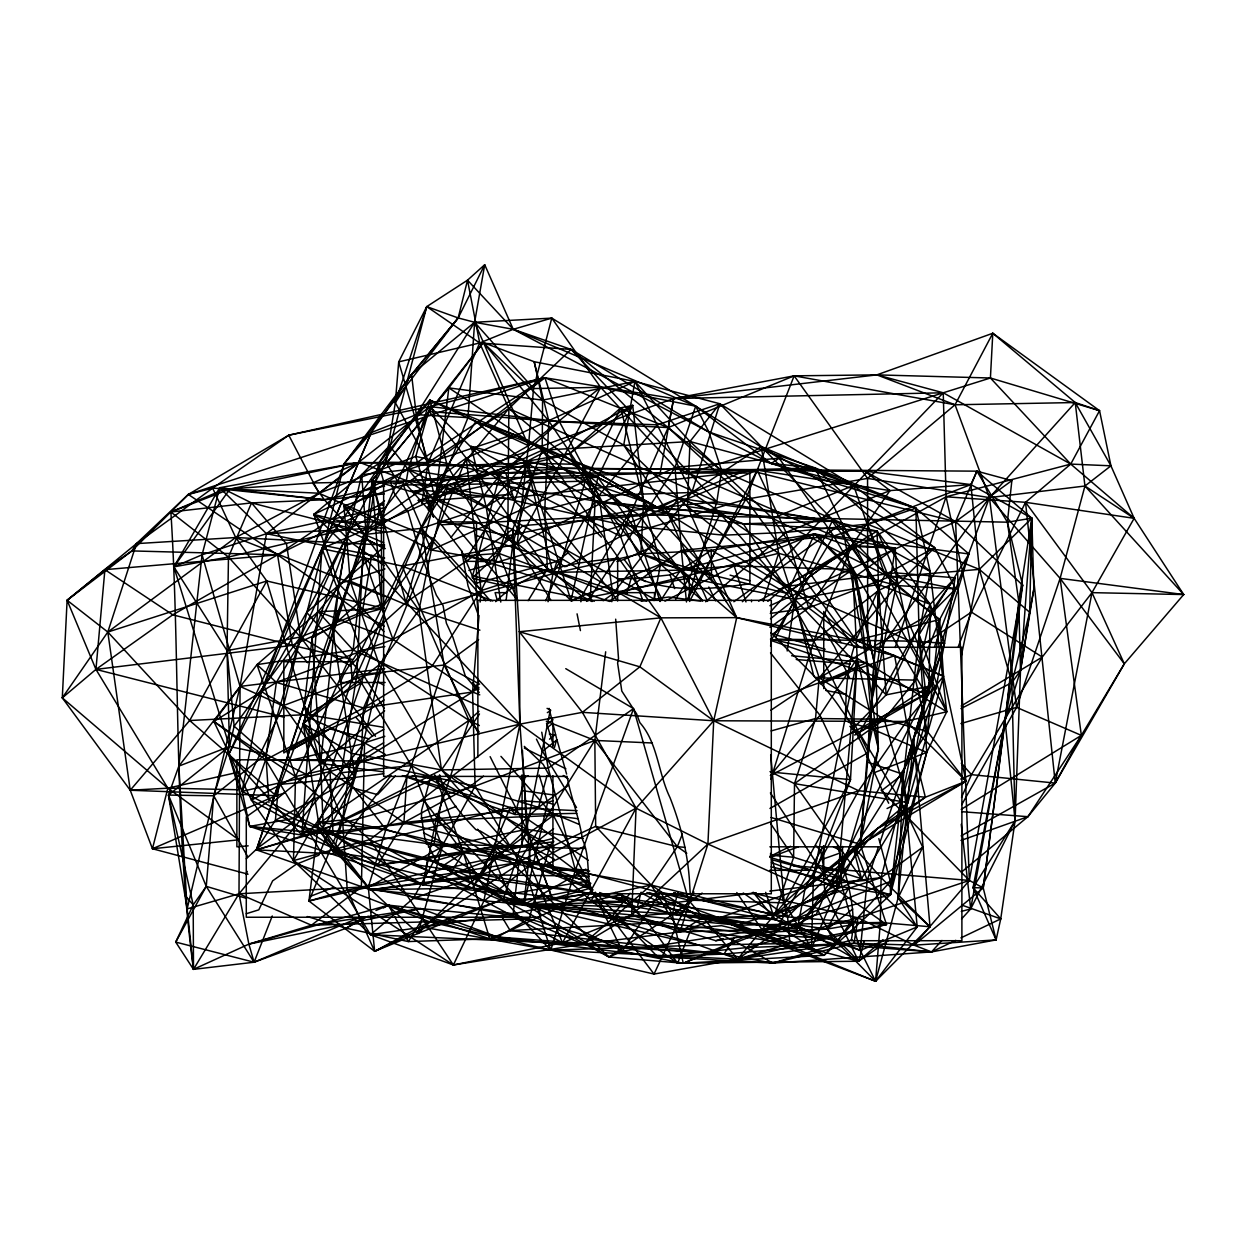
<?xml version="1.0" encoding="UTF-8"?>
<svg xmlns="http://www.w3.org/2000/svg" width="1246" height="1246" viewBox="0 0 1246 1246"><rect width="100%" height="100%" fill="white"/><g stroke="black" fill="none" stroke-linecap="round" stroke-linejoin="round"><path stroke-width="1.5" d="M368.162 916.231L346.17 928.208L254.091 962.223L248.873 944.125L238.998 893.803L240.057 686.421L266.457 533.677L359.518 462.328L563.753 468.309L976.895 471.159L1011.861 480.598L1007.391 522.183L1018.745 601.397L1020.49 670.582L1015.085 820.88L1000.74 918.878L996.099 939.905L931.51 951.913L772.66 963.142L657.452 956.648L497.575 937.039L388.472 905.172L248.873 944.125L193.488 969.357L175.717 942.085L193.208 904.876L206.26 886.358L213.736 795.789L229.466 746.479L234.139 726.2L227.037 650.614L228.47 557.04L251.505 502.901L324.334 499.755L384.173 493.914M925.357 797.222L805.321 887.386L707.915 844.056L636.052 808.202L519.894 724.144L363.707 556.806L318.166 611.724L256.988 664.632L213.891 721.512L251.458 800.166L293.464 860.612L453.373 964.98L483.791 901.154L519.894 724.144L519.364 631.722L660.894 617.845L736.713 617.642L855.955 640.304L894.628 655.645L906.481 721.465L925.357 797.222L858.634 790.743L707.915 844.056L631.691 915.062L583.003 944.188L562.476 942.77L530.313 865.004L519.894 724.144L512.729 529.425L542.212 450.211L542.571 400.153L534.176 361.714L483.292 342.588L429.122 411.476L372.165 480.349L353.132 650.069L295.52 776.585L293.464 860.612L370.483 934.718L453.373 964.98L583.003 944.188L680.098 931.883L797.393 928.753L877.558 828.419L925.357 797.222L965.993 781.258L943.534 676.157L939.64 619.589L955.698 588.906L934.609 547.617L853.619 485.488L719.83 403.735L634.884 381.447L534.176 361.714L548.832 421.055L544.767 509.754L547.352 569.111L528.148 600.665M480.785 591.383L507.792 535.749L508.851 408.563L479.679 342.977L467.515 280.179L484.71 264.728L513.243 329.302L708.896 432.004L771.149 463.481L915.888 508.197L968.921 553.972L925.84 693.835L890.438 894.799L824.12 955.308L683.275 963.251L608.936 957.006L427.705 858.587L333.04 834.509L293.324 818.513L242.098 791.319L228.734 754.36L321.982 548.598L371.23 432.627L411.569 374.439L458.17 317.948L484.71 264.728L474.617 322.278L467.982 417.628L435.056 499.21L361.34 649.945L301.937 835.116L249.714 826.41L228.734 754.36L261.473 691.546L306.641 612.425L385.793 462.25L426.755 306.609L467.515 280.179L513.243 329.302L695.689 406.18L779.171 458.232L915.888 508.197L930.139 571.416L946.758 711.778L926.713 752.397L890.314 881.436L890.438 894.799L761.898 929.563L622.393 951.165L608.936 957.006L508.975 894.114L427.705 858.587L377.6 865.082L333.04 834.509L249.714 826.41L242.098 791.319L261.473 691.546L344.301 463.559L411.569 374.439L474.617 322.278L551.776 318.119L695.689 406.18L771.149 463.481L814.962 467.857L915.888 508.197L919.112 634.541L926.713 752.397L890.438 894.799L830.973 884.925L771.445 862.512M617.159 600.416L612.736 594.015L547.352 569.111L481.112 590.604L392.973 639.463L276.363 682.403L213.891 721.512L295.52 776.585L369.922 839.617L453.373 964.98L562.476 942.77L631.691 915.062L680.098 931.883L701.155 918.536L774.607 915.031L793.609 857.264L794.512 783.625L815.523 718.521L819.214 677.855L778.61 553.317L761.228 446.52L719.83 403.735L657.421 424.824L548.832 421.055L429.122 411.476L381.292 517.822L381.806 608.562L392.973 639.463L472.577 691.997L479.772 694.847M383.924 631.613L338.896 583.876L313.774 514.396L361.683 474.679L389.546 445.757L429.932 400.168L475.785 421.584L582.116 464.478L678.447 498.135L832.203 521.186L877.137 531.108L930.155 604.294L929.111 686.328L902.898 774.233L880.159 841.829M845.504 716.917C846.018 693.57 846.579 669.632 854.008 647.281L961.896 647.281L961.896 940.714L851.189 940.714C857.778 908.583 845.8 876.514 837.437 845.769M853.931 847.249L881.093 877.636L930.014 926.759L875.564 981.272L737.616 925.186L637.282 907.135L472.343 888.071L370.405 889.753L337.775 854.071L323.321 829.618L320.611 763.486L338.896 583.876L345.563 545.374L361.683 474.679L408.267 469.54L667.809 513.321L743.192 523.803L877.137 531.108L895.703 572.88L930.155 604.294L944.515 643.248L935.917 688.399L901.092 801.77L881.093 877.636L880.346 922.461L875.564 981.272L750.232 933.503L715.983 916.994L574.11 890.61L481.563 874.801L333.414 852.093L320.409 831.58L275.397 820.257L256.411 849.85L370.405 889.753L737.616 925.186L880.346 922.461L930.014 926.759L913.676 738.831L944.515 643.248L955.137 577.817L895.703 572.88L785.198 586.523L767.801 601.335M553.629 840.894L550.016 845.458L529.129 918.832L420.696 908.614L248.873 944.125L311.438 925.217L361.387 887.027L364.548 742.865L240.057 686.421L202.07 554.797L219.67 487.731L359.518 462.328L407.24 480.925L422.783 490.161L505.378 498.447L623.218 525.22L723.77 535.188L786.039 532.369L867.418 524.114L970.914 484.585L976.895 471.159L1031.844 518.196L1033.837 589.047L1020.49 670.582L1005.086 720.64L973.048 887.65L996.099 939.905L914.034 945.153L854.04 943.3L746.432 947.63L657.452 956.648L529.129 918.832L361.387 887.027L238.998 893.803L187.134 908.926L193.488 969.357L254.091 962.223L361.589 916.589M961.538 918.972L970.681 908.941L1011.908 682.652L1020.49 670.582L1029.679 612.269L1031.844 518.196L970.914 484.585L864.817 471.113L563.753 468.309L407.24 480.925L312.621 482.981L224.249 489.304L170.873 512.013C180.545 664.336 173.21 817.797 193.488 969.357L238.998 893.803L364.548 742.865L384.827 736.324M770.573 611.864L786.989 593.439L851.859 545.421L878.617 590.417L871.53 702.043L860.254 844.305L886.498 924.548L737.616 959.186L550.763 950.184L522.744 861.718L441.489 769.919L418.952 610.197L431.272 549.969L403.221 484.85L343.943 505.985L350.204 581.103L418.952 610.197L558.208 572.288L640.88 553.816L711.201 550.249L814.619 533.973L852.513 569.547L857.232 658.371L813.42 876.763L811.504 948.206L737.616 959.186L654.041 974.061L429.481 921.775L347.245 889.987L308.961 901.029L318.571 822.5L303.261 723.661L363.941 534.55L403.221 484.85L448.171 484.834L585.246 481.127L643.606 501.515L711.513 574.904L726.278 601.802M776.632 639.151L910.296 641.129L944.515 643.248L929.111 686.328L902.898 774.233L898.21 897.634L875.564 981.272L833.917 938.986L774.747 919.486L673.79 892.775M547.352 569.111L466.284 458.107L429.122 411.476L448.84 387.895L542.571 400.153L634.884 381.447L689.988 441.52L772.473 518.289L884.862 574.795L955.698 588.906L931.494 613.25L915.576 680.129L927.398 731.511L965.993 781.258L877.558 828.419L805.321 887.386L680.098 931.883L707.915 844.056L713.709 720.764L736.713 617.642L687.434 506.515L689.988 441.52L719.83 403.735L691.841 492.497L612.736 594.015L603.189 600.697M631.691 915.062L636.052 808.202L582.38 712.338L519.364 631.722L512.729 529.425L435.493 498.571L372.165 480.349L381.806 608.562L318.166 611.724L276.363 682.403L265.632 759.795L251.458 800.166L309.74 832.235L413.345 898.382L513.196 913.801L583.003 944.188L651.191 885.081L677.341 846.673L682.372 834.072M868.369 762.365L902.898 774.233L917.212 926.946L875.564 981.272L860.254 950.433L840.972 882.76L842.639 846.439M248.063 874.194L152.448 848.744L130.238 790.244L62.3 697.853L67.113 600.26L136.468 543.63L212.661 488.167L288.761 435.197L544.923 377.772L673.665 398.549L943.238 392.786L990.414 378.005L1099.548 410.666L1110.934 465.817L1134.14 518.32L1183.7 594.56L1124.313 663.822L1081.357 735.389L1055.253 783.095L1027.919 816.691L961.601 872.029M213.891 721.512L265.632 759.795L370.483 934.718L413.345 898.382L518.99 861.5L651.191 885.081L774.607 915.031L853.51 848.993L965.993 781.258L906.481 721.465L713.709 720.764L582.38 712.338L519.894 724.144L369.922 839.617L293.464 860.612L309.74 832.235L360.997 761.104L363.552 707.977L392.973 639.463L466.284 458.107L634.884 381.447L691.841 492.497L778.61 553.317L896.668 585.542L955.698 588.906M591.881 600.603L590.402 597.036L595.121 501.141L582.116 464.478L513.741 434.418L429.932 400.168L378.457 463.746L361.683 474.679L366.495 539.16L332.261 626.24L304.211 705.734L256.411 849.85L337.775 854.071L472.343 888.071L508.757 903.428L750.232 933.503L833.917 938.986L860.254 950.433L917.212 926.946L898.21 897.634L913.676 738.831L935.917 688.399L910.296 641.129L895.703 572.88M646.923 601.086L558.208 572.288L431.272 549.969L343.943 505.985L363.941 534.55L356.792 675.161L341.357 772.707L318.571 822.5L368.302 887.261L417.986 933.472L503.166 899.316L552.305 898.818L594.451 892.884M770.464 639.12L857.232 658.371L850.488 779.653L813.42 876.763L784.279 902.836L688.617 900.157L575.372 870.16L522.744 861.718L429.481 921.775L417.986 933.472L374.657 951.321L347.245 889.987L342.541 819.961L303.261 723.661L350.204 581.103L363.941 534.55L448.171 484.834L569.422 453.793L620.757 407.831L632.703 405.417L643.606 501.515L640.88 553.816L680.503 570.154L734.112 565.918L852.513 569.547L855.893 576.057L875.86 669.616L878.368 748.846L860.254 844.305L836.782 889.597L811.504 948.206L784.279 902.836L770.698 754.983M961.523 797.393L971.491 774.654L1042.263 657.063L1091.979 592.644L1134.14 518.32L1070.735 464.088L990.414 378.005L992.797 333.258L876.857 374.875L673.665 398.549L412.753 492.575M490.13 756.665L526.56 829.306L552.305 898.818L610.649 918.442L699.022 945.2L737.616 959.186L789.902 943.471L787.597 916.931L860.254 844.305L868.431 752.491L871.53 702.043L875.86 669.616L852.513 569.547L769.95 627.314M769.966 808.452L868.431 752.491L878.617 590.417L897.104 581.711L895.22 548.162L814.619 533.973L680.503 570.154L558.208 572.288L545.686 600.774M585.402 848.433L494.927 846.501L377.6 865.082L403.922 822.562L407.021 774.701M770.635 646.285L771.009 640.475L833.73 535.998L915.888 508.197M591.274 887.884L587.91 881.031L508.975 894.114L423.142 884.847L301.937 835.116L321.982 548.598L416.242 414.653L474.617 322.278L513.243 329.302L571.042 349.425L708.896 432.004L814.962 467.857L930.139 571.416L919.112 634.541L890.438 894.799L769.841 857.232M1020.49 670.582L1031.844 518.196L1007.391 522.183L638.777 514.691L440.975 524.784M399.172 483.697L385.793 462.25L395.325 402.66L398.704 361.87L426.755 306.609L458.17 317.948L474.617 322.278L533.553 388.55L528.475 445.679L517.09 544.253L550.966 600.479M479.025 615.477L472.577 691.997L475.1 786.179L518.99 861.5L513.196 913.801L370.483 934.718L583.003 944.188M480.146 602.083L481.112 590.604L466.284 458.107L381.292 517.822L372.165 480.349L448.84 387.895L483.292 342.588L542.571 400.153L623.732 445.071L687.434 506.515L855.955 640.304L943.534 676.157L907.991 802.642L861.547 878.71L774.607 915.031L743.239 892.977M237.955 839.165L167.852 788.173L95.942 669.398L104.898 569.671L131.889 550.919L188.317 494.428L288.761 435.197L429.901 406.585L544.923 377.772L668.168 427.596L745.824 499.257L853.884 646.69M565.762 668.666L633.529 708.6L688.617 900.157L737.616 959.186L836.782 889.597L857.232 658.371L875.86 669.616M384.998 548.723L366.495 539.16L345.563 545.374L312.139 637.936L304.211 705.734L278.652 784.513L275.397 820.257L355.001 777.411L383.69 773.704M878.321 847.311L867.263 880.206L860.254 950.433L774.747 919.486L475.536 877.262L370.405 889.753L320.409 831.58L256.411 849.85L278.652 784.513L355.001 777.411L384.313 654.539M384.687 668.697L240.057 686.421L187.134 908.926L178.863 766.119L202.07 554.797L266.457 533.677L383.861 507.87M605.681 651.798L594.84 740.42L595.666 826.363L651.191 885.081L701.155 918.536L797.393 928.753L853.51 848.993L927.398 731.511L939.64 619.589L884.862 574.795L853.619 485.488L761.228 446.52L691.841 492.497L598.983 495.519L544.767 509.754L466.284 458.107M996.099 939.905L983.234 887.946L1005.086 720.64L1018.745 601.397L1031.844 518.196L979.34 569.375L961.258 656.144M506.125 600.37L512.76 543.739L532.058 478.526L527.463 461.098L471.05 446.348L486.189 506.826L500.783 602.083M251.458 800.166L295.52 776.585L256.988 664.632L353.132 650.069L405.885 602.394L435.493 498.571L448.84 387.895L542.212 450.211L736.713 617.642L894.628 655.645L943.534 676.157L906.481 721.465L858.634 790.743L805.321 887.386L797.393 928.753L774.607 915.031M611.802 601.725L612.736 594.015L598.983 495.519L548.832 421.055L483.292 342.588M955.744 940.356L931.51 951.913L914.034 945.153L969.341 880.439L955.62 521.607L976.895 471.159L1007.391 522.183L1022.592 585.153L983.234 887.946L914.034 945.153L857.996 917.819L752.179 892.961M813.42 876.763L836.782 889.597L886.498 924.548L789.902 943.471L610.649 918.442L503.166 899.316L424.575 927.429L374.657 951.321L308.961 901.029L342.541 819.961L351.45 753.378L379.298 664.757L418.952 610.197L343.943 505.985M787.192 650.973L794.777 599.31L832.203 521.186L658.994 508.415L595.121 501.141L526.466 463.06L475.785 421.584L447.361 465.833L428.266 510.253M421.802 503.633L428.188 462.593L479.679 342.977L513.243 329.302L551.776 318.119L600.65 387.35L675.02 467.39L833.73 535.998L968.921 553.972L919.112 634.541L925.84 693.835L830.973 884.925L770.402 792.939M551.776 318.119L533.553 388.55L600.65 387.35L695.689 406.18L708.896 432.004L721.652 470.614L716.824 501.764L687.574 600.338M307.264 916.542L346.17 928.208L408.314 941.571L489.756 938.783L510.159 930.575L724.019 954.062L772.66 963.142L854.04 943.3L857.996 917.819L969.341 880.439L983.234 887.946L973.048 887.65L1015.085 820.88L1011.908 682.652L979.34 569.375L970.914 484.585L889.987 490.581L757.179 470.178L407.24 480.925L394.048 483.915M580.87 601.802L581.773 596.102L630.242 510.626L716.824 501.764L841.969 523.227L930.139 571.416M366.495 539.16L378.457 463.746L389.546 445.757L408.267 469.54L518.056 600.681M237.503 789.746L167.852 788.173L62.3 697.853L95.942 669.398L292.296 645.35L362.041 614.091L371.604 555.467M376.837 523.32L379.921 504.412L384.547 500.861M405.698 484.585L408.267 469.54L429.932 400.168L447.361 465.833L498.836 553.38L517.417 600.401M548.038 601.74L552.944 573.394L595.121 501.141L720.157 513.57L794.777 599.31L886.14 694.879L929.111 686.328L854.663 735.047M384.344 617.144L330.05 771.57L293.324 818.513L249.714 826.41L423.142 884.847L427.705 858.587L494.927 846.501L590.853 883.352M444.043 786.117L433.826 844.866L428.359 846.844M634.884 381.447L623.732 445.071L736.713 617.642M960.962 708.569L1011.908 682.652L1029.679 612.269L1033.837 589.047M660.069 473.62L673.665 398.549L794.138 375.84L876.857 374.875L990.414 378.005M653.885 600.556L660.473 564.204L643.606 501.515L620.757 407.831L585.246 481.127L558.208 572.288M793.484 865.768L969.341 880.439L1022.592 585.153L955.62 521.607L864.817 471.113L757.179 470.178L505.378 498.447L407.24 480.925M649.291 892.525L789.902 943.471L699.022 945.2L550.763 950.184L503.166 899.316L526.56 829.306L550.062 711.232M673.665 398.549L668.168 427.596L620.586 536.341L566.198 566.494M961.133 835.864L1055.253 783.095L1091.979 592.644L1025.536 502.309L946.088 496.796L758.596 601.148M479.352 725.561L468.963 720.359L361.34 649.945L321.982 548.598L402.1 566.058L517.09 544.253L600.65 387.35L528.475 445.679L467.982 417.628L416.242 414.653L371.23 432.627L261.473 691.546L283.543 705.516L330.05 771.57L333.04 834.509L423.142 884.847L435.835 820.522L468.963 720.359L478.962 711.341M858.292 738.738L859.428 733.069L910.296 641.129L955.137 577.817L930.155 604.294L886.14 694.879L852.311 729.253M913.676 738.831L901.092 801.77L922.725 847.171L898.21 897.634L930.014 926.759M866.562 756.883L872.309 729.097L866.593 662.654L841.969 523.227L814.962 467.857L721.652 470.614L571.042 349.425L479.679 342.977L398.704 361.87L428.188 462.593L385.793 462.25L344.301 463.559L283.543 705.516L242.098 791.319L330.05 771.57L384.952 755.045M246.287 913.723L258.81 909.829L272.625 880.844L296.112 864.335L318.789 855.223L332.542 822.173L351.31 787.581L358.038 758.129L383.612 742.818M539.129 774.95L547.617 802.502L523.756 904.861L530.453 846.392L521.389 833.917M1018.745 601.397L1022.592 585.153M371.23 432.627L344.301 463.559L405.775 386.587L458.17 317.948L467.515 280.179M878.835 838.651L890.314 881.436L683.275 963.251L672.295 914.642L677.902 892.043M236.818 840.022L152.448 848.744L167.852 788.173L238.048 772.224M589.062 876.156L481.563 874.801L475.536 877.262L508.757 903.428L637.282 907.135L641.114 892.167M547.01 775.526L538.537 807.377L494.927 846.501L474.383 884.551L508.975 894.114L622.393 951.165L683.275 963.251L761.898 929.563L824.12 955.308L890.314 881.436M554.501 747.429L556.495 739.937M472.156 577.552L499.739 475.396L559.438 421.709L668.168 427.596L794.138 375.84L955.043 404.779L1075.236 402.536L1099.548 410.666L1070.735 464.088L1025.536 502.309L971.444 612.113L958.361 646.44M525.5 775.775L515.003 814.495L402.349 775.604M868.431 752.491L813.856 641.129L786.989 593.439L711.513 574.904L640.88 553.816L585.246 481.127L431.272 549.969L448.171 484.834L486.189 506.826L512.76 543.739L571.042 600.556L597.862 477.358L632.703 405.417L569.422 453.793L527.463 461.098L448.171 484.834L421.475 528.335L356.792 675.161L411.445 765.589L442.268 846.828L417.986 933.472L526.56 829.306L522.448 750.357M864.381 941.01L858.619 961.242L677.622 963.22L591.336 900.998L530.453 846.392L426.179 843.947M626.645 594.077L631.395 577.412M577.147 810.694L510.284 807.47L333.414 852.093L355.001 777.411L332.261 626.24L345.563 545.374L313.774 514.396L408.267 469.54L513.741 434.418L667.809 513.321L785.198 586.523L910.296 641.129M383.97 510.549L350.235 528.273L300.473 637.018L265.834 754.219L268.98 802.595M836.782 889.597L878.368 748.846L855.893 576.057L814.619 533.973L734.112 565.918L664.928 601.164M246.287 874.63L247.238 871.437M643.606 501.515L597.862 477.358L532.058 478.526L486.189 506.826L421.475 528.335L444.137 665.006L411.445 765.589L385.886 829.431L368.302 887.261L374.657 951.321L429.481 921.775M554.626 568.815L556.869 561.448L567.631 553.131M478.62 639.603L444.137 665.006L356.792 675.161L303.261 723.661L351.45 753.378L441.489 769.919L548.209 768.097L633.529 708.6L575.372 870.16L550.763 950.184L424.575 927.429M770.853 779.171L813.856 641.129L851.859 545.421L895.22 548.162L871.53 702.043L897.104 581.711L851.859 545.421L786.989 593.439L711.201 550.249L680.503 570.154L660.053 601.553M763.362 601.46L778.61 553.317L612.736 594.015L544.767 509.754M62.3 697.853L107.81 632.049L136.468 543.63L188.317 494.428L544.923 377.772L559.438 421.709L620.586 536.341L642.749 600.37M427.191 507.683L508.851 408.563L716.824 501.764L571.042 349.425L508.851 408.563L428.188 462.593L395.325 402.66L426.755 306.609L479.679 342.977M587.987 600.93L675.02 467.39L695.689 406.18M895.142 647.531L946.088 496.796L943.238 392.786L876.857 374.875L955.043 404.779L989.433 497.606L1016.58 707.37L961.725 804.698M960.931 723.552L1016.58 707.37L1060.112 578.362L1084.939 486.018L1075.236 402.536L992.797 333.258L955.043 404.779L867.559 478.402L745.824 499.257L620.586 536.341L499.739 475.396L415.79 456.41L318.976 493.229L235.696 537.524L107.81 632.049L130.238 790.244L276.051 795.742L285.225 792.768M240.057 686.421L178.863 766.119L168.459 795.073L187.134 908.926M934.531 646.767L989.433 497.606L1075.236 402.536L1110.934 465.817L1084.939 486.018L989.433 497.606L867.559 478.402L794.138 375.84L745.824 499.257L687.418 599.482M152.448 848.744L276.051 795.742L306.999 714.565L266.769 580.994L235.696 537.524L212.661 488.167L188.317 494.428L277.562 554.813L362.041 614.091L384.189 626.177M553.613 838.247L497.466 852.949L472.343 888.071L323.321 829.618L271.472 803.249L278.652 784.513M309.148 775.806L265.834 754.219L229.466 746.479L168.459 795.073L206.26 886.358L175.717 942.085L254.091 962.223L272.267 915.981M690.268 930.902L677.622 963.22L643.902 917.04M770.044 771.617L794.512 783.625L884.239 719.316L915.576 680.129L939.64 619.589L896.668 585.542L761.228 446.52L934.609 547.617L896.668 585.542L819.214 677.855L770.838 710.267M431.069 775.37L421.569 810.476L421.506 816.862L424.824 838.418L437.377 863.338L465.085 880.688L492.372 892.681L539.72 909.082L539.72 917.243L246.287 917.243L246.287 816.893L267.423 801.879M370.405 889.753L481.563 874.801L496.687 839.368M498.961 834.041L510.284 807.47L404.405 775.806M687.434 506.515L772.473 518.289L855.955 640.304L884.862 574.795L934.609 547.617M625.149 901.528L591.336 900.998L595.323 892.198M786.989 593.439L814.619 533.973L849.461 546.262L895.22 548.162L855.893 576.057M271.472 803.249L320.611 763.486L312.139 637.936L338.896 583.876L384.967 568.939M775.806 637.64L794.777 599.31L878.399 584.436L930.155 604.294M961.289 911.402L970.681 908.941L1015.085 820.88L1005.086 720.64M861.079 647.764L808.607 607.877L786.039 532.369L757.179 470.178L689.568 601.491M849.538 886.295L827.173 929.064L765.901 932.382M770.526 652.92L819.961 715.266L850.488 779.653L784.279 902.836L737.616 959.186M894.628 655.645L713.709 720.764L636.052 808.202L562.476 942.77L369.922 839.617M413.345 898.382L475.1 786.179L594.84 740.42L652.39 742.99M167.852 788.173L130.238 790.244L189.657 720.515L266.769 580.994L383.69 608.266M616.194 893.086L672.295 914.642L778.127 926.027L823.108 846.564M384.625 486.049L324.334 499.755L219.67 487.731L173.864 566.852L229.466 746.479L178.863 766.119M1055.253 783.095L1124.313 663.822L1091.979 592.644L1183.7 594.56L1084.939 486.018L1134.14 518.32L1025.536 502.309L1055.253 783.095L971.491 774.654L960.713 779.046M478.635 682.029L472.577 691.997L360.997 761.104L265.632 759.795L363.552 707.977L432.097 666.096L481.112 590.604L433.842 538.63L381.292 517.822M423.593 916.854L408.314 941.571L394.78 916.76M451.114 872.387L463.341 852.607L553.831 841.798M546.293 721.185L594.84 740.42L518.99 861.5L595.666 826.363L677.341 846.673L685.098 847.373M284.259 717.291L95.942 669.398L67.113 600.26L131.889 550.919L136.468 543.63L235.696 537.524L384.656 545.063M595.666 892.712L657.452 956.648L724.019 954.062L734.361 937.677M675.675 599.17L689.225 578.019L720.157 513.57L678.447 498.135L658.994 508.415L582.116 464.478L526.466 463.06L447.361 465.833L378.457 463.746L384.469 484.102M659.928 892.93L622.393 951.165L593.797 893.008M395.325 402.66L405.775 386.587L408.392 378.846L458.17 317.948M384.827 646.565L358.661 651.035L344.488 672.809L340.189 682.497L385.185 682.497M465.365 559.734L505.378 498.447M693.929 892.058L688.617 900.157L654.041 974.061L575.372 870.16L441.489 769.919L379.298 664.757L350.204 581.103M770.526 775.464L819.961 715.266L857.232 658.371L878.368 748.846M960.993 840.427L1027.919 816.691L1081.357 735.389L1060.112 578.362L989.433 497.606L881.327 646.69M864.817 471.113L889.987 490.581L808.607 607.877L771.305 635.133M479.461 713.989L441.489 769.919L342.541 819.961L318.571 822.5L385.886 829.431L442.268 846.828L526.56 829.306L583.299 838.511M641.332 892.961L746.432 947.63L772.66 963.142L835.412 944.343L853.884 917.648M383.69 542.835L350.235 528.273L324.334 499.755L312.621 482.981L359.518 462.328L229.934 489.039L173.864 566.852L227.037 650.614L229.466 746.479M818.965 852.342L823.513 846.096M384.438 603.111L300.473 637.018L234.139 726.2L265.834 754.219L213.736 795.789L168.459 795.073L193.208 904.876L193.488 969.357M433.842 538.63L381.806 608.562L363.707 556.806M333.414 852.093L390.948 775.526M630.102 893.18L610.649 918.442L690.409 911.387L789.902 943.471M451.005 537.415L499.739 475.396L429.901 406.585L318.976 493.229L212.661 488.167M598.983 495.519L657.421 424.824M313.042 798.375L291.657 823.248L257.922 847.872L246.287 858.774M586.539 601.366L590.402 597.036L689.225 578.019L794.777 599.31L813.856 676.469M486.189 506.826L527.463 461.098L632.703 405.417M375.934 910.499L388.472 905.172L489.756 938.783L724.019 954.062L835.412 944.343L931.51 951.913L941.945 940.45M395.387 775.869L377.569 794.621L351.31 787.581M742.351 601.725L943.238 392.786L1070.735 464.088L1110.934 465.817M823.201 874.1L828.715 868.68M495.643 601.647C527.525 569.469 574.39 562.164 617.658 558.317L617.658 601.008M473.231 577.116L498.836 553.38L526.466 463.06L552.944 573.394L590.402 597.036M383.908 580.387L332.261 626.24L312.139 637.936M883.056 939.64L858.619 961.242L754.048 933.659M705.657 601.756L786.039 532.369L889.987 490.581M366.106 741.245L372.507 735.747L383.784 729.377M770.355 855.145L793.609 857.264L861.547 878.71L853.51 848.993L877.558 828.419M853.51 848.993L907.991 802.642L884.239 719.316L819.214 677.855L931.494 613.25M384.5 546.527L306.641 612.425L363.739 675.597L384.204 708.46M481.563 874.801L320.409 831.58L355.001 777.411L304.211 705.734L320.611 763.486L384.625 710.827M336.545 525.765L277.562 554.813L104.898 569.671L67.113 600.26L107.81 632.049L189.657 720.515L276.051 795.742M549.517 739.174L555.529 734.346M770.48 618.748L794.777 599.31M582.38 712.338L639.852 666.828L660.894 617.845L542.212 450.211L435.493 498.571M576.509 807.564L542.462 751.307L557.367 739.548M878.617 590.417L813.856 641.129L771.57 639.665M852.778 909.019L827.173 929.064L794.434 924.454M483.791 901.154L530.313 865.004L636.052 808.202M379.298 664.757L303.261 723.661L385.886 829.431M881.701 790.556L902.898 774.233M404.592 485.473L544.923 377.772L277.562 554.813L172.773 614.823L95.942 669.398M553.582 828.715L530.453 846.392L554.299 859.288M483.557 776.149L469.82 786.631L403.922 822.562L333.04 834.509M547.695 727.243L552.29 723.739M568.176 785.51L538.537 807.377L403.922 822.562L330.05 771.57M750.232 933.503L737.616 925.186L881.093 877.636L922.725 847.171M769.888 605.727L955.62 521.607L1011.861 480.598M733.863 601.74L841.969 523.227L946.758 711.778L872.309 729.097L848.043 722.073M423.142 884.847L494.055 858.432L553.364 815.445L578.346 818.778M403.922 822.562L494.927 846.501L608.936 957.006L672.295 914.642L702.137 893.071M546.776 724.284L553.084 719.767M610.088 600.977L681.406 550.343L833.73 535.998L925.84 693.835L770.433 775.542M478.947 687.543L472.577 691.997L363.552 707.977L276.363 682.403L256.988 664.632M888.382 940.621L858.619 961.242L795.337 924.111M384.033 699.941C353.443 722.711 315.082 731.371 283.823 752.927L283.823 661.719L353.786 661.719M228.734 754.36L301.937 835.116L468.963 720.359L402.1 566.058L492.746 600.946M918.676 647.422L971.444 612.113L1042.263 657.063L961.164 705.968M771.149 463.481L779.171 458.232L833.73 535.998M346.17 928.208L364.066 916.667M442.174 866.266L463.341 852.607L553.271 865.783M961.242 809.37L1081.357 735.389L1016.58 707.37M440.15 775.775L323.321 829.618L256.411 849.85M547.337 712.619L550.685 710.656M189.657 720.515L306.999 714.565L362.165 682.403M855.8 734.47L935.917 688.399M525.438 903.895L585.838 869.101M917.212 926.946L867.263 880.206L840.972 882.76L774.747 919.486L715.983 916.994L508.757 903.428L574.11 890.61L590.386 884.535M442.268 846.828L368.302 887.261L308.961 901.029M383.394 907.945L388.472 905.172L420.696 908.614L497.575 937.039L724.019 954.062M326.545 730.872L291.642 749.718L328.788 729.72M414.342 494.584L422.783 490.161L433.343 516.997M769.794 856.547L790.462 846.268M343.491 522.339L383.566 503.088M571.338 601.226L581.773 596.102L592.052 601.538M779.171 458.232L675.02 467.39L517.09 544.253L435.056 499.21L416.242 414.653L411.569 374.439M887.059 808.529L901.092 801.77L859.428 733.069L849.881 726.387M501.188 915.639L510.159 930.575L592.52 891.217M960.931 937.88L1000.74 918.878L973.048 887.65M584.343 846.439L540.811 867.076L552.305 898.818L591.461 887.9L540.811 867.076L526.56 829.306L411.445 765.589L341.357 772.707M616.957 561.51L624.168 559.438L653.434 546.464M321.982 548.598L435.056 499.21L528.475 445.679L474.617 322.278M819.245 683.244L866.593 662.654L946.758 711.778L919.112 634.541M202.07 554.797L173.864 566.852L228.47 557.04L350.235 528.273L251.505 502.901L224.249 489.304L324.334 499.755M417.94 500.362L563.753 468.309L638.777 514.691L747.398 469.882L955.62 521.607M468.901 570.434L623.218 525.22L757.179 470.178M520.953 778.703L528.133 775.791M772.473 518.289L853.619 485.488L689.988 441.52L542.212 450.211M820.647 683.914L849.585 672.591M375.467 736.277L300.473 637.018L228.47 557.04L170.873 512.013L229.934 489.039M456.285 806.364L432.035 815.865L420.946 818.295M873.088 773.112L926.713 752.397L872.309 729.097M309.771 896.559L333.617 887.386M599.638 892.541L637.282 907.135L675.239 892.93M771.025 857.061L798.141 846.906M283.543 705.516L363.739 675.597L384.827 672.295M617.58 578.876L638.248 578.331L670.099 574.904L700.532 563.815M821.893 859.444L838.215 853.681M520.812 800.726L547.617 802.502L553.099 800.68M107.81 632.049L266.769 580.994M686.125 474.228L943.238 392.786M435.477 860.706L463.341 852.607L486.252 890.765M771.181 730.919L815.523 718.521L884.239 719.316L927.398 731.511M309.74 832.235L475.1 786.179L360.997 761.104M642.78 918.006L621.894 894.472L621.894 901.465L627.408 904.035L642.78 918.006L715.78 940.714L723.132 938.69M362.041 614.091L384.531 608.017M474.446 583.72L556.869 561.448L564.983 566.79M746.432 947.63L857.996 917.819M1070.735 464.088L946.088 496.796L971.444 612.113M783.703 928.971L835.412 944.343L852.326 939.92M855.955 640.304L939.64 619.589M295.52 776.585L519.894 724.144L353.132 650.069L318.166 611.724L392.973 639.463M289.274 760.59L361.371 744.205M361.387 887.027L550.016 845.458L553.878 845.785M591.336 900.998L621.52 894.566M547.742 718.786L551.557 717.976M513.196 913.801L651.191 885.081L680.098 931.883M715.78 940.714L758.02 934.266L791.101 927.367L816.255 914.377L825.241 893.491L824.245 885.626M438.499 520.75L507.792 535.749L630.242 510.626L659.835 600.806M227.037 650.614L300.473 637.018L350.438 665.894M525.656 904.534L592.364 892.852M854.008 924.454L827.173 929.064L858.619 961.242L824.603 891.279M347.245 889.987L522.744 861.718L342.541 819.961M238.998 893.803L311.438 925.217L420.696 908.614M770.293 613.421L808.607 607.877L888.678 577.116L979.34 569.375L1029.679 612.269M815.149 677.684L824.774 676.376M637.282 907.135L756.306 892.743M769.748 891.108L881.093 877.636M170.873 512.013L251.505 502.901L286.487 543.863L300.473 637.018M301.937 835.116L435.835 820.522L553.364 815.445L587.91 881.031L494.055 858.432L435.835 820.522M363.941 534.55L421.475 528.335L485.706 600.837M358.661 651.035L365.187 650.381L351.076 664.866L352.244 682.497M411.196 491.282L422.783 490.161M641.176 601.257L668.588 597.021L701.015 601.179M679.849 929.36L721.527 925.685L758.02 934.266M248.203 845.847L236.88 846.813L236.88 759.795L334.037 759.795M383.784 504.116L379.921 504.412L383.597 505.596M418.594 501.437L511.405 494.304M462.437 555.996L498.836 553.38L552.944 573.394M510.159 930.575L659.492 922.632M219.67 487.731L266.457 533.677L384.749 527.65M624.168 559.438L638.248 578.331C673.354 593.454 713.101 588.875 749.89 583.767L749.89 473.044L495.098 473.044L514.505 500.83L579.452 563.893M408.267 469.54L522.853 525.656L667.809 513.321L678.447 498.135L743.192 523.803L832.203 521.186L878.399 584.436L886.14 694.879M525.703 904.814L624.885 901.886M311.438 925.217L529.129 918.832L497.575 937.039L489.756 938.783L463.341 852.607L435.524 776.523M576.742 813.373L515.003 814.495L510.284 807.47L588.237 860.285M385.185 521.934L330.766 521.934L353.848 544.471L384.142 565.559M437.642 521.934L476.517 521.934L476.517 584.094M505.86 592.644L495.098 592.644L497.341 600.494M617.362 592.644L654.493 592.644L654.493 600.416M567.241 776.398L383.643 776.398L383.643 482.965L402.723 482.965L407.146 485.551L437.798 519.925L461.721 551.106L475.738 583.767L490.55 601.055M769.888 846.813L881.529 846.813M587.878 870.3L552.928 870.3L552.928 775.775M769.779 870.3L810.461 870.3L771.445 859.6M845.1 870.3L823.746 870.3L823.746 845.785M464.898 561.276L486.158 561.557L609.855 601.46M819.214 677.855L915.576 680.129M131.889 550.919L277.562 554.813L292.296 645.35L307.606 662.685M961.725 811.691L1027.919 816.691M886.498 924.548L787.597 916.931L662.997 892.728M796.256 659.492L850.302 664.04M791.615 655.754L866.593 662.654M772.66 772.224L850.488 779.653M854.04 943.3L931.51 951.913M559.438 421.709L429.901 406.585L415.79 456.41L433.546 516.856M1183.7 594.56L1060.112 578.362L1124.313 663.822M320.611 763.486L383.597 771.866M412.224 775.682L440.897 779.513M323.321 829.618L497.466 852.949L592.473 889.769M521.716 790.587L554.423 795.073M576.228 869.132L589.623 871.094M853.681 732.103L859.428 733.069M306.999 714.565L383.457 727.29M907.991 802.642L794.512 783.625L861.547 878.71M715.983 916.994L833.917 938.986M825.662 690.424L846.548 694.52M266.457 533.677L384.671 557.99M472.374 576.01L594.389 601.102M771.118 866.858L840.972 882.76M527.463 461.098L597.862 477.358L660.473 564.204L702.806 600.868M549.315 733.987L554.75 735.249M503.166 899.316L699.022 945.2M352.789 659.57L292.296 645.35L172.773 614.823L104.898 569.671M553.785 846.346L550.016 845.458L521.077 829.462M472.857 578.3L514.318 588.221M384.079 532.12L313.774 514.396L384.796 548.209M329.458 728.785L369.003 738.847M730.078 575.138L749.89 580.792M519.364 631.722L639.852 666.828L713.709 720.764L858.634 790.743M771.258 633.529L825.132 649.275M845.567 655.256L851.143 656.876M462.017 554.47L486.158 561.557L522.853 525.656L654.913 599.544M246.506 898.366L206.26 886.358L254.091 962.223M771.103 817.501L860.254 844.305M426.397 842.561L433.826 844.866L520.548 902.727M475.77 535.313L556.869 561.448M547.617 802.502L553.099 804.277M418.952 610.197L479.912 630.165M555.295 473.044L558.41 474.072M961.787 905.094L1000.74 918.878M475.785 421.584L513.741 434.418M771.009 640.475L925.84 693.835M235.696 537.524L385.248 596.647M979.34 569.375L867.418 524.114L888.678 577.116L919.657 647.64M579.188 824.416L538.537 807.377L469.82 786.631L452.142 775.417M646.876 892.51L690.409 911.387M721.652 470.614L841.969 523.227M384.36 522.183L318.976 493.229L288.761 435.197M547.056 708.382L550.592 709.986M833.496 846.968L838.683 849.476M423.484 832.764L463.341 852.607L423.5 799.87M524.364 748.067L565.918 768.86M822.843 869.319L848.215 882.23M553.458 847.264L550.016 845.458L554.034 849.632M471.05 446.348L532.058 478.526L571.042 600.556L660.473 564.204L711.513 574.904L711.201 550.249M479.601 684.179L444.137 665.006L478.838 734.19M573.035 869.428L588.377 877.714M615.633 892.448L622.439 896.123M637.469 577.147L645.521 581.571M364.548 742.865L384.967 754.173M424.092 775.806L446.224 788.048M582.116 464.478L667.809 513.321L707.619 601.397M378.737 682.263L383.737 685.144M778.127 926.027L824.12 955.308M563.27 775.495L568.036 778.766M686.764 853.276L677.341 846.673L594.84 740.42M753.487 892.65L787.597 916.931L770.511 853.401M992.797 333.258L1099.548 410.666M595.121 501.141L689.225 578.019L689.381 599.435M507.792 535.749L581.773 596.102M508.851 408.563L630.242 510.626M770.869 632.547C794.917 657.888 821.83 680.176 841.252 709.659C863.12 737.866 872.356 772.115 888.694 803.218M524.301 746.385L543.225 764.405L549.688 776.398M675.02 467.39L681.406 550.343L731.636 600.868M601.366 537.104L576.213 511.639L547.212 476.284M881.047 790.057L969.341 880.439M572.849 869.085L592.987 889.94M472.53 682.543L478.978 689.256M436.287 813.513L521.062 902.057M961.273 763.191L971.491 774.654M468.963 720.359L479.196 731.885M500.939 756.369L553.364 815.445M356.122 717.634L372.71 736.417M184.984 895.407L193.208 904.876M450.086 796.537L435.134 778.734L434.792 774.872M477.514 829.197L497.466 852.949M479.212 692.465L465.35 676.064L452.921 637.313L446.411 623.28L443.062 605.603L436.349 595.23L430.306 579.686L417.971 546.06L408.19 512.418L394.608 494.008L390.87 482.965M753.16 892.214L774.747 919.486L765.683 892.354M816.473 845.909L820.88 851.657L823.076 864.397L823.933 879.847M638.777 514.691L702.448 600.759M770.807 823.855L793.609 857.264M736.791 892.572L761.898 929.563M743.192 523.803L785.198 586.523L877.137 531.108L878.399 584.436M823.746 628.716L834.54 646.845L849.492 677.606M569.422 453.793L585.246 481.127M824.463 612.876L840.988 642.593M213.736 795.789L247.565 856.5M388.472 905.172L392.069 911.792M623.218 525.22L662 599.388M817.828 910.125L835.412 944.343M713.709 720.764L660.894 617.845L512.729 529.425L405.885 602.394L372.165 480.349M661.003 892.385L672.295 914.642M536.45 739.127L542.462 751.307M708.834 587.022L715.562 600.884M494.055 858.432L508.975 894.114M854.18 846.392L867.263 880.206M566.603 774.093L557.087 740.249M439.573 774.825C445.538 796.63 460.615 813.809 475.941 829.727L480.115 830.942L504.163 845.442L522.074 846.813L522.074 774.856M734.112 565.918L745.98 601.958M670.099 574.904L674.6 588.595M505.751 473.044L514.505 500.83M546.527 723.163L553.458 745.233M556.557 738.395L549.065 708.367M575.372 870.16L548.209 768.097L541.745 732.196M577.069 613.842L580.434 630.601M567.335 777.753C571.26 798.655 579.499 818.295 582.489 839.524C590.573 856.718 585.9 876.14 592.146 893.771L771.305 893.771L771.305 600.338L477.872 600.338L477.872 757.07M461.721 551.106L468.013 585.854L478.215 614.745L475.738 583.767M961.258 824.291L970.681 908.941M681.406 550.343L686.484 601.989M615.68 619.169L618.53 658.791L617.595 663.043L621.801 691.078L636.628 713.896L639.868 722.664C657.81 742.834 658.293 773.704 670.005 797.611C681.017 825.662 688.259 855.005 689.723 885.19L690.253 893.771M867.559 478.402L867.668 648.154M823.746 611.49L823.746 688.633M751.54 600.338L751.54 601.771M552.928 723.77L552.928 746.899"/></g></svg>
